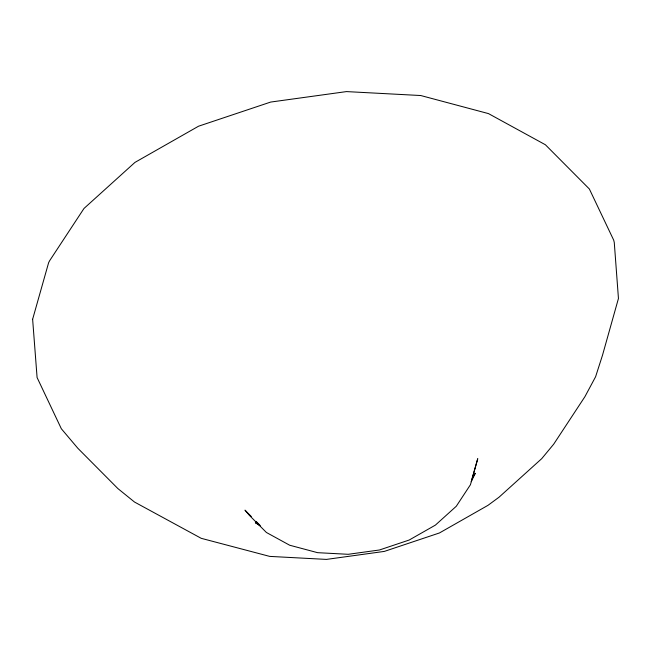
<?xml version="1.0" encoding="UTF-8"?>
<svg xmlns="http://www.w3.org/2000/svg" width="651" height="651" viewBox="0 0 651 651"><rect width="100%" height="100%" fill="white"/><g stroke="black" fill="none" stroke-linecap="round" stroke-linejoin="round"><path stroke-width="0.98" d="M472.488 477.565L475.279 473.326L471.226 481.691L477.753 458.678L470.437 484.726L456.294 506.25L435.397 525.113L409.194 540.029L379.452 549.989L348.212 554.302L317.59 552.675L289.687 545.229L266.389 532.469L249.3 515.258L244.988 510.148L251.31 516.52M259.716 525.105L255.355 522.712L260.335 525.886M256.234 521.475L259.741 525.007M32.631 319.259L37.091 377.547L61.349 428.773L77.811 448.238L117.839 488.535L134.529 502.051L201.216 538.32L269.701 556.393L326.444 559.404L384.334 551.405L439.441 532.966L488.006 505.322L499.024 497.209L541.722 458.654L553.684 444.194L584.915 396.679L595.592 376.758L602.525 355.153L618.45 298.467L614.275 242.514L613.714 240.195L589.375 189.002L545.408 144.766L488.47 113.599L420.766 95.534L346.478 91.596L270.686 102.061L198.539 126.213L134.96 162.4L83.995 208.458L49.614 260.758L48.638 262.638L32.631 319.259"/></g></svg>
